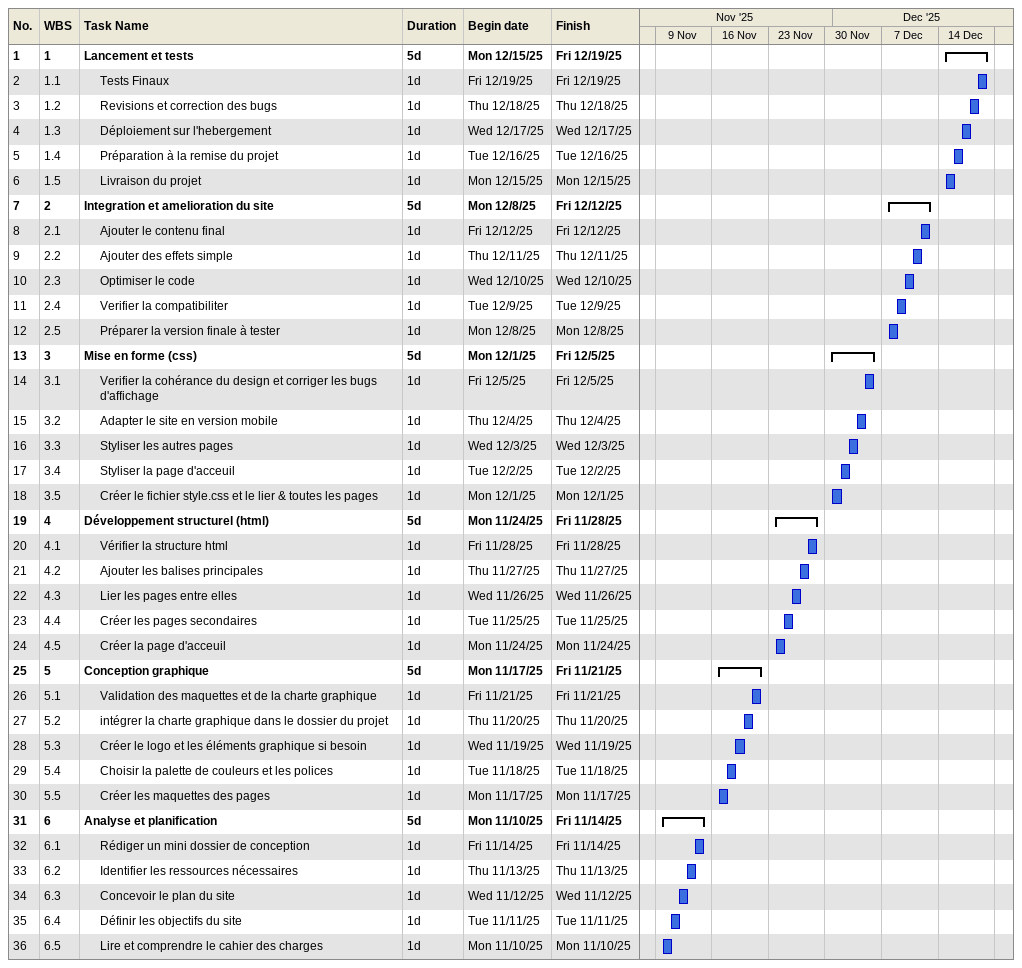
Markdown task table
| ID | WBS | Task | Duration | Start | Finish |
|---|---|---|---|---|---|
| 1 | 1 | **Lancement et tests** | 5d | 2025-12-15 | 2025-12-19 |
| 2 | 1.1 | Tests Finaux | 1d | 2025-12-19 | 2025-12-19 |
| 3 | 1.2 | Revisions et correction des bugs | 1d | 2025-12-18 | 2025-12-18 |
| 4 | 1.3 | Déploiement sur l'hebergement | 1d | 2025-12-17 | 2025-12-17 |
| 5 | 1.4 | Préparation à la remise du projet | 1d | 2025-12-16 | 2025-12-16 |
| 6 | 1.5 | Livraison du projet | 1d | 2025-12-15 | 2025-12-15 |
| 7 | 2 | **Integration et amelioration du site** | 5d | 2025-12-08 | 2025-12-12 |
| 8 | 2.1 | Ajouter le contenu final | 1d | 2025-12-12 | 2025-12-12 |
| 9 | 2.2 | Ajouter des effets simple | 1d | 2025-12-11 | 2025-12-11 |
| 10 | 2.3 | Optimiser le code | 1d | 2025-12-10 | 2025-12-10 |
| 11 | 2.4 | Verifier la compatibiliter | 1d | 2025-12-09 | 2025-12-09 |
| 12 | 2.5 | Préparer la version finale à tester | 1d | 2025-12-08 | 2025-12-08 |
| 13 | 3 | **Mise en forme (css)** | 5d | 2025-12-01 | 2025-12-05 |
| 14 | 3.1 | Verifier la cohérance du design et corriger les bugs d'affichage | 1d | 2025-12-05 | 2025-12-05 |
| 15 | 3.2 | Adapter le site en version mobile | 1d | 2025-12-04 | 2025-12-04 |
| 16 | 3.3 | Styliser les autres pages | 1d | 2025-12-03 | 2025-12-03 |
| 17 | 3.4 | Styliser la page d'acceuil | 1d | 2025-12-02 | 2025-12-02 |
| 18 | 3.5 | Créer le fichier style.css et le lier & toutes les pages | 1d | 2025-12-01 | 2025-12-01 |
| 19 | 4 | **Développement structurel (html)** | 5d | 2025-11-24 | 2025-11-28 |
| 20 | 4.1 | Vérifier la structure html | 1d | 2025-11-28 | 2025-11-28 |
| 21 | 4.2 | Ajouter les balises principales | 1d | 2025-11-27 | 2025-11-27 |
| 22 | 4.3 | Lier les pages entre elles | 1d | 2025-11-26 | 2025-11-26 |
| 23 | 4.4 | Créer les pages secondaires | 1d | 2025-11-25 | 2025-11-25 |
| 24 | 4.5 | Créer la page d'acceuil | 1d | 2025-11-24 | 2025-11-24 |
| 25 | 5 | **Conception graphique** | 5d | 2025-11-17 | 2025-11-21 |
| 26 | 5.1 | Validation des maquettes et de la charte graphique | 1d | 2025-11-21 | 2025-11-21 |
| 27 | 5.2 | intégrer la charte graphique dans le dossier du projet | 1d | 2025-11-20 | 2025-11-20 |
| 28 | 5.3 | Créer le logo et les éléments graphique si besoin | 1d | 2025-11-19 | 2025-11-19 |
| 29 | 5.4 | Choisir la palette de couleurs et les polices | 1d | 2025-11-18 | 2025-11-18 |
| 30 | 5.5 | Créer les maquettes des pages | 1d | 2025-11-17 | 2025-11-17 |
| 31 | 6 | **Analyse et planification** | 5d | 2025-11-10 | 2025-11-14 |
| 32 | 6.1 | Rédiger un mini dossier de conception | 1d | 2025-11-14 | 2025-11-14 |
| 33 | 6.2 | Identifier les ressources nécessaires | 1d | 2025-11-13 | 2025-11-13 |
| 34 | 6.3 | Concevoir le plan du site | 1d | 2025-11-12 | 2025-11-12 |
| 35 | 6.4 | Définir les objectifs du site | 1d | 2025-11-11 | 2025-11-11 |
| 36 | 6.5 | Lire et comprendre le cahier des charges | 1d | 2025-11-10 | 2025-11-10 |
